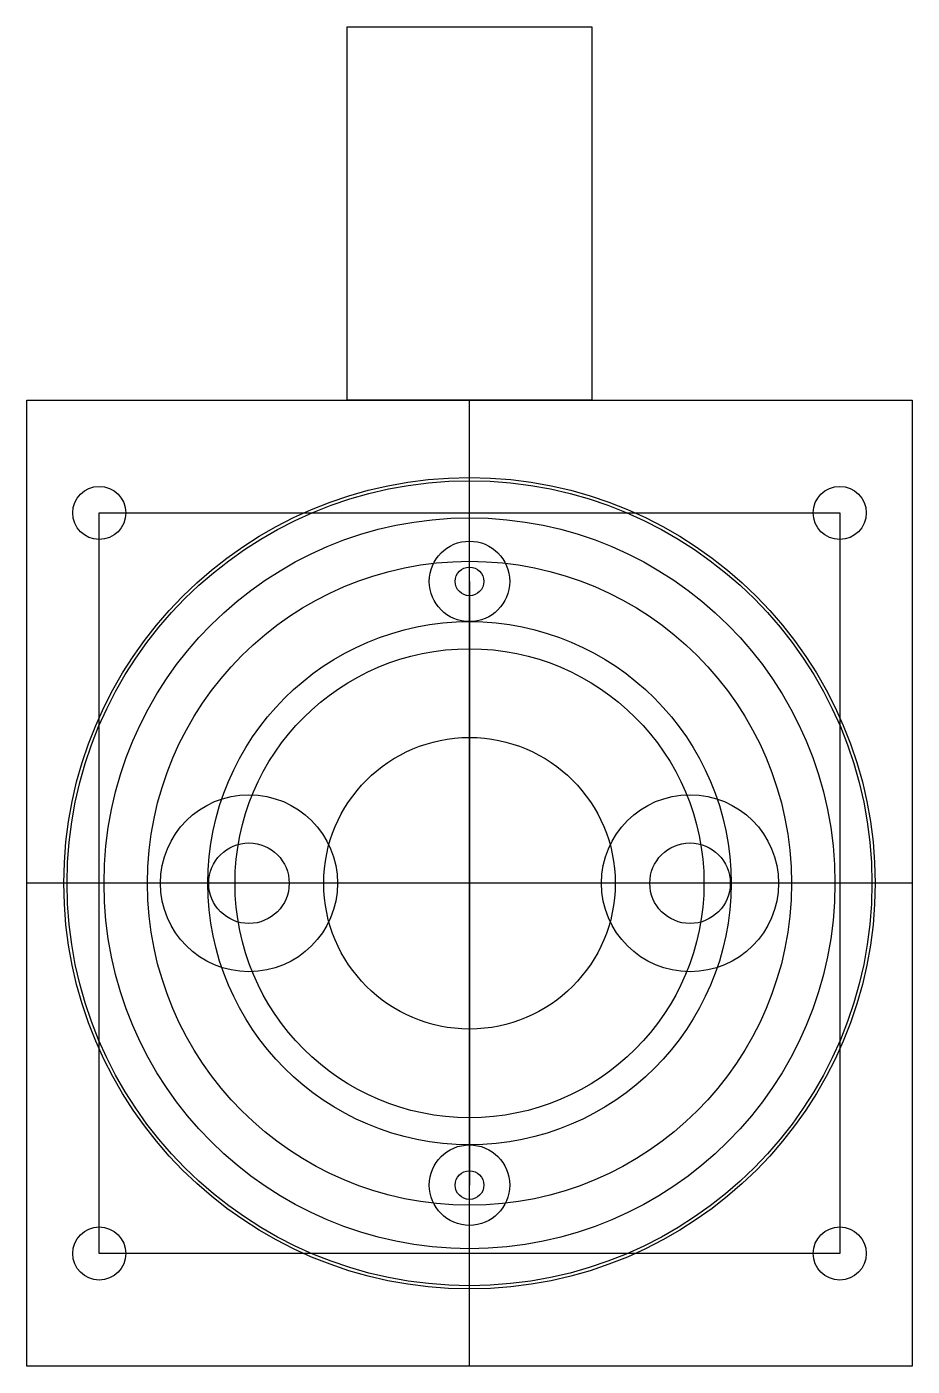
# Model space of a CAD drawing. Extents: x 7.81 to 10.56, y 26 to 30.16.
import ezdxf

# ---------------------------------------------------------------- set-up
doc = ezdxf.new("R2010")
doc.units = 0
doc.header["$LTSCALE"] = 5
doc.header["$MEASUREMENT"] = 0
doc.layers.add('Z0_BOTCOMP', color=4, linetype='Continuous')
doc.layers.add('Z0_CUT500', color=4, linetype='Continuous')

msp = doc.modelspace()

# ---------------------------------------------------------------- linework, layer by layer
at = {"layer": 'Z0_BOTCOMP', "color": 4, "linetype": 'Continuous', "lineweight": 25}
for p, q in [((8.8075, 29), (8.8075, 30.16)), ((8.8075, 30.16), (9.5675, 30.16)), ((9.5675, 30.16), (9.5675, 29)), ((7.8125, 29), (10.5625, 29)), ((7.8125, 26), (7.8125, 29)), ((9.5675, 29), (8.8075, 29)), ((9.1875, 26), (9.1875, 29)), ((10.5625, 29), (10.5625, 26)), ((8.0375, 28.65), (10.3375, 28.65)), ((8.0375, 26.35), (8.0375, 28.65)), ((9.1875, 26.35), (9.1875, 28.65)), ((10.3375, 28.65), (10.3375, 26.35)), ((9.1875, 28.4375), (9.1875, 26.5625)), ((9.1875, 26.7717), (9.1875, 28.2283)), ((10.5625, 27.5), (7.8125, 27.5)), ((10.3375, 27.5), (8.0375, 27.5)), ((9.9158, 27.5), (8.4592, 27.5)), ((9.8725, 27.5), (8.5025, 27.5)), ((10.3375, 26.35), (8.0375, 26.35)), ((10.5625, 26), (7.8125, 26))]:
    msp.add_line(p, q, dxfattribs=at)
for centre, radius in [((9.1875, 27.5), 1.25), ((8.0375, 28.65), 0.0825), ((10.3375, 28.65), 0.0825), ((9.1875, 27.5), 1.135), ((9.1875, 28.4375), 0.125), ((9.1875, 27.5), 1), ((9.1875, 28.4375), 0.0445), ((9.1875, 27.5), 0.8125), ((9.1875, 27.5), 0.7283), ((9.1875, 27.5), 0.4528), ((8.5025, 27.5), 0.275), ((9.8725, 27.5), 0.275), ((8.5025, 27.5), 0.125), ((9.8725, 27.5), 0.125), ((9.1875, 26.5625), 0.125), ((9.1875, 26.5625), 0.0445), ((8.0375, 26.35), 0.0825), ((10.3375, 26.35), 0.0825)]:
    msp.add_circle(centre, radius, dxfattribs=at)
at = {"layer": 'Z0_CUT500', "color": 5, "linetype": 'Continuous', "lineweight": 25}
msp.add_circle((9.1875, 27.5), 1.26, dxfattribs=at)

doc.saveas('drawing.dxf')
